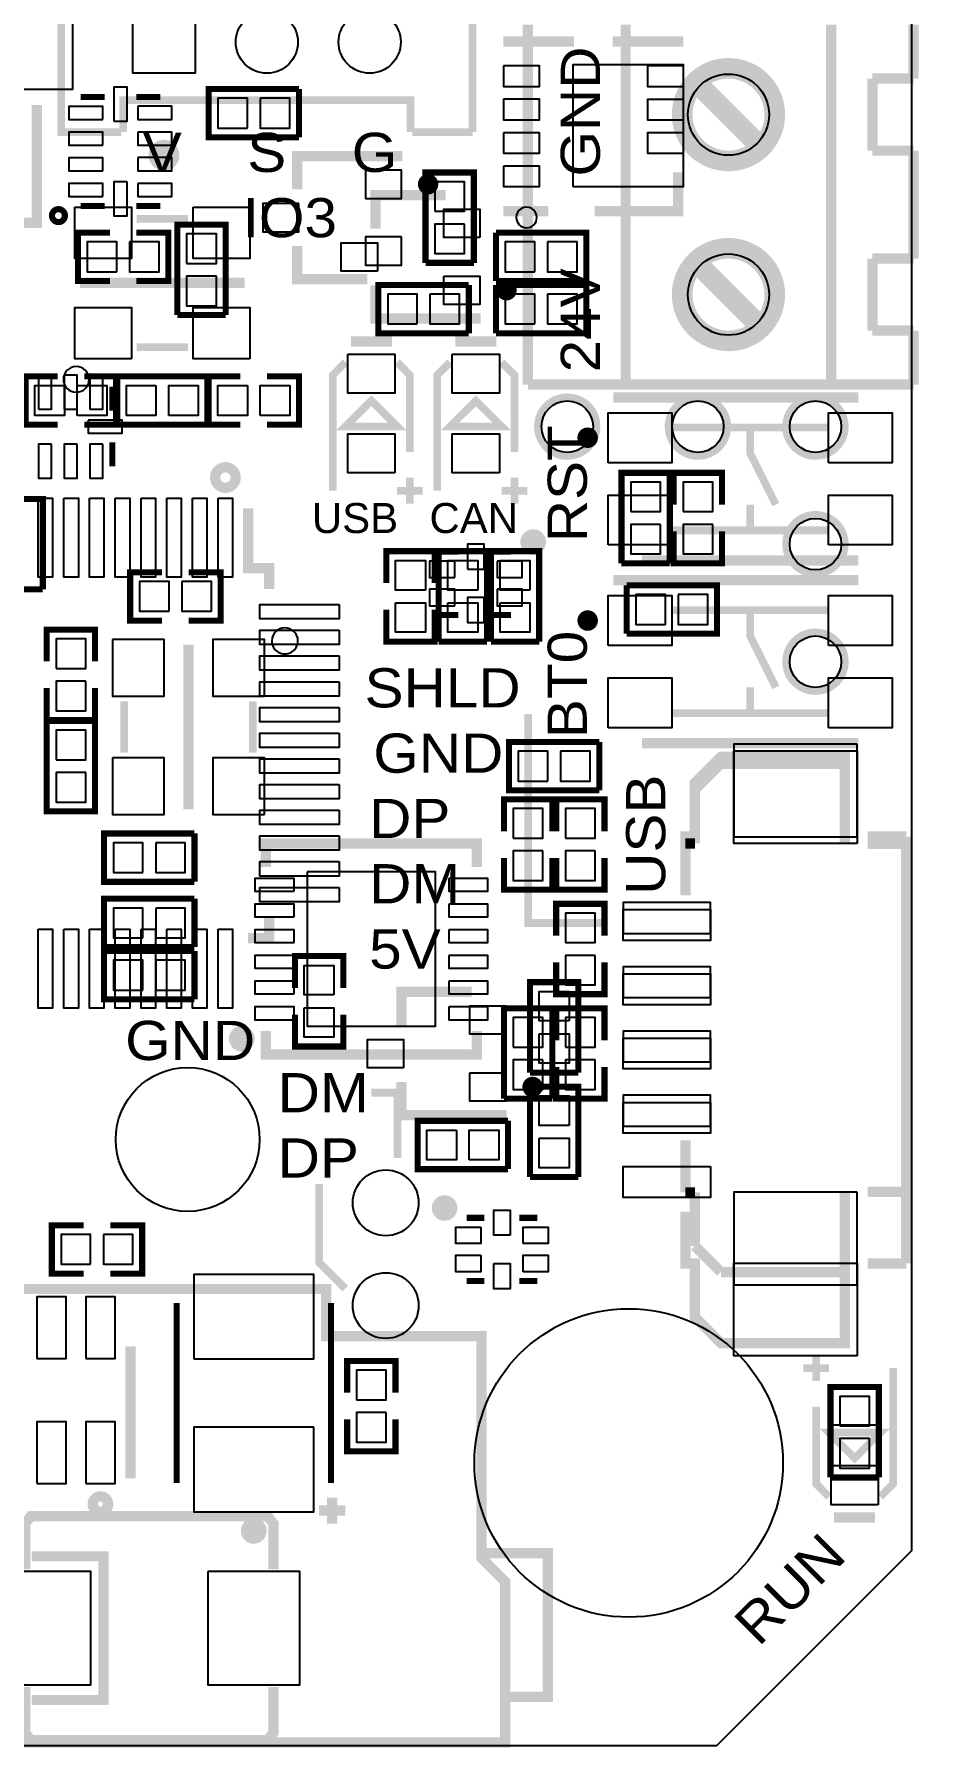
# Model space of a CAD drawing. Extents: x -8.6 to 42.1, y 0 to 51.1.
# Drawn here: x 24.94 to 42.14, y -0.04 to 33.28 of the extents above; entities that cross this region are included whole.
import ezdxf

# ---------------------------------------------------------------- set-up
doc = ezdxf.new("R2010")
doc.units = 0
for name, color, linetype in [('OUTLINE', 7, 'CONTINUOUS'), ('SILKSCREEN_BOTTOM', 23, 'CONTINUOUS'), ('SILKSCREEN_TOP', 7, 'CONTINUOUS'), ('SOLDERMASK_BOTTOM', 231, 'CONTINUOUS'), ('SOLDERMASK_TOP', 94, 'CONTINUOUS')]:
    doc.layers.add(name, color=color, linetype=linetype)

msp = doc.modelspace()

# ---------------------------------------------------------------- linework, layer by layer
at = {"layer": 'OUTLINE'}
msp.add_lwpolyline([(3.79222, 41.9989), (38.20668, 41.9989), (41.9989, 38.20668), (41.9989, 3.79222), (38.20668, 0), (3.79222, 0), (0, 3.79222), (0, 38.20668)], close=True, dxfattribs=at)
at = {"layer": 'SILKSCREEN_BOTTOM'}
for points, const_width in [([(34.163, 33.0454), (34.163, 33.147), (35.43808, 33.147)], 0.20066), ([(37.465, 33.0454), (37.465, 33.147), (36.18992, 33.147)], 0.20066), ([(25.84196, 32.06496), (26.30932, 32.06496)], 0.11938), ([(27.39136, 32.06496), (26.924, 32.06496)], 0.11938), ([(30.08884, 32.2199), (28.33116, 32.2199), (28.33116, 31.2801), (30.08884, 31.2801)], 0.11938), ([(30.08884, 32.2199), (30.08884, 31.2801)], 0.11938), ([(32.09798, 30.91688), (30.05328, 30.91688), (30.05328, 30.26918)], 0.20066), ([(35.8394, 29.845), (37.465, 29.845), (37.465, 30.59684)], 0.20066), ([(33.4899, 28.83916), (33.4899, 30.59684), (32.5501, 30.59684), (32.5501, 28.83916)], 0.11938), ([(25.84196, 29.9466), (26.30932, 29.9466)], 0.11938), ([(27.39136, 29.9466), (26.924, 29.9466)], 0.11938), ([(34.94024, 29.845), (34.163, 29.845), (34.163, 29.9466)], 0.20066), ([(26.41092, 29.4259), (25.79116, 29.4259), (25.79116, 28.4861), (26.41092, 28.4861)], 0.11938), ([(26.92908, 29.4259), (27.54884, 29.4259), (27.54884, 28.4861), (26.92908, 28.4861)], 0.11938), ([(28.6639, 27.82316), (28.6639, 29.58084), (27.7241, 29.58084), (27.7241, 27.82316)], 0.11938), ([(33.91916, 28.4861), (33.91916, 29.4259)], 0.11938), ([(33.91916, 28.4861), (35.67684, 28.4861), (35.67684, 29.4259), (33.91916, 29.4259)], 0.11938), ([(31.41472, 28.51912), (30.05328, 28.51912), (30.05328, 29.16682)], 0.20066), ([(33.4899, 28.83916), (32.5501, 28.83916)], 0.11938), ([(33.39084, 28.4099), (31.63316, 28.4099), (31.63316, 27.4701), (33.39084, 27.4701)], 0.11938), ([(33.39084, 28.4099), (33.39084, 27.4701)], 0.11938), ([(33.91916, 27.4701), (33.91916, 28.4099)], 0.11938), ([(33.91916, 27.4701), (35.67684, 27.4701), (35.67684, 28.4099), (33.91916, 28.4099)], 0.11938), ([(28.6639, 27.82316), (27.7241, 27.82316)], 0.11938), ([(26.45918, 26.4287), (26.45918, 25.96134)], 0.11938), ([(26.45918, 24.8793), (26.45918, 25.34666)], 0.11938), ([(37.2999, 22.99716), (37.2999, 24.75484), (36.3601, 24.75484), (36.3601, 22.99716)], 0.11938), ([(37.3761, 24.13508), (37.3761, 24.75484), (38.3159, 24.75484), (38.3159, 24.13508)], 0.11938), ([(25.1079, 22.48916), (25.1079, 24.24684), (24.1681, 24.24684), (24.1681, 22.48916)], 0.11938), ([(37.3761, 23.61692), (37.3761, 22.99716), (38.3159, 22.99716), (38.3159, 23.61692)], 0.11938), ([(32.8422, 23.22068), (33.18764, 23.22068)], 0.11938), ([(34.2138, 23.22068), (33.86836, 23.22068)], 0.11938), ([(37.2999, 22.99716), (36.3601, 22.99716)], 0.11938), ([(27.42692, 22.8219), (26.80716, 22.8219), (26.80716, 21.8821), (27.42692, 21.8821)], 0.11938), ([(27.94508, 22.8219), (28.56484, 22.8219), (28.56484, 21.8821), (27.94508, 21.8821)], 0.11938), ([(25.1079, 22.48916), (24.1681, 22.48916)], 0.11938), ([(36.45916, 21.6281), (36.45916, 22.5679)], 0.11938), ([(36.45916, 21.6281), (38.21684, 21.6281), (38.21684, 22.5679), (36.45916, 22.5679)], 0.11938), ([(32.8422, 21.99132), (33.18764, 21.99132)], 0.11938), ([(34.2138, 21.99132), (33.86836, 21.99132)], 0.11938), ([(26.1239, 21.08708), (26.1239, 21.70684), (25.1841, 21.70684), (25.1841, 21.08708)], 0.11938), ([(27.94, 18.2118), (27.94, 21.4122)], 0.20066), ([(26.1239, 20.56892), (26.1239, 19.94916), (25.1841, 19.94916), (25.1841, 20.56892)], 0.11938), ([(26.69032, 20.31238), (26.69032, 19.31162)], 0.14986), ([(29.18968, 20.31238), (29.18968, 19.31162)], 0.14986), ([(25.1841, 19.92884), (26.1239, 19.92884)], 0.11938), ([(25.1841, 19.92884), (25.1841, 18.17116), (26.1239, 18.17116), (26.1239, 19.92884)], 0.11938), ([(35.93084, 19.5199), (34.17316, 19.5199), (34.17316, 18.5801), (35.93084, 18.5801)], 0.11938), ([(35.93084, 19.5199), (35.93084, 18.5801)], 0.11938), ([(37.60216, 16.67256), (37.60216, 17.68094), (37.78758, 17.68094), (37.78758, 18.72488), (38.29304, 19.23034), (40.70096, 19.23034), (40.70096, 17.68094)], 0.20066), ([(34.0741, 17.78508), (34.0741, 18.40484), (35.0139, 18.40484), (35.0139, 17.78508)], 0.11938), ([(35.0901, 17.78508), (35.0901, 18.40484), (36.0299, 18.40484), (36.0299, 17.78508)], 0.11938), ([(28.05684, 17.7419), (26.29916, 17.7419), (26.29916, 16.8021), (28.05684, 16.8021)], 0.11938), ([(28.05684, 17.7419), (28.05684, 16.8021)], 0.11938), ([(41.8973, 17.68094), (41.148, 17.68094)], 0.20066), ([(41.8973, 10.7696), (41.8973, 17.68094)], 0.20066), ([(29.44622, 17.08912), (29.44622, 17.54378), (33.54578, 17.54378), (33.54578, 17.08912)], 0.20066), ([(34.0741, 17.26692), (34.0741, 16.64716), (35.0139, 16.64716), (35.0139, 17.26692)], 0.11938), ([(35.0901, 17.26692), (35.0901, 16.64716), (36.0299, 16.64716), (36.0299, 17.26692)], 0.11938), ([(28.05684, 16.4719), (26.29916, 16.4719), (26.29916, 15.5321), (28.05684, 15.5321)], 0.11938), ([(28.05684, 16.4719), (28.05684, 15.5321)], 0.11938), ([(36.0299, 15.75308), (36.0299, 16.37284), (35.0901, 16.37284), (35.0901, 15.75308)], 0.11938), ([(28.05684, 15.4559), (26.29916, 15.4559), (26.29916, 14.5161), (28.05684, 14.5161)], 0.11938), ([(28.05684, 15.4559), (28.05684, 14.5161)], 0.11938), ([(36.0299, 15.23492), (36.0299, 14.61516), (35.0901, 14.61516), (35.0901, 15.23492)], 0.11938), ([(35.0139, 12.58316), (35.0139, 14.34084), (34.0741, 14.34084), (34.0741, 12.58316)], 0.11938), ([(35.0901, 13.72108), (35.0901, 14.34084), (36.0299, 14.34084), (36.0299, 13.72108)], 0.11938), ([(29.44622, 13.89888), (29.44622, 13.44422), (33.54578, 13.44422), (33.54578, 13.89888)], 0.20066), ([(35.0901, 13.20292), (35.0901, 12.58316), (36.0299, 12.58316), (36.0299, 13.20292)], 0.11938), ([(35.0139, 12.58316), (34.0741, 12.58316)], 0.11938), ([(37.60216, 11.7729), (37.60216, 10.76198)], 0.20066), ([(37.60216, 10.76198), (37.78758, 10.76198)], 0.20066), ([(37.78758, 10.76198), (37.78758, 9.71804)], 0.20066), ([(40.70096, 9.21258), (40.70096, 10.76198)], 0.20066), ([(41.148, 10.7696), (41.8973, 10.7696)], 0.20066), ([(25.90292, 9.1821), (25.28316, 9.1821), (25.28316, 10.1219), (25.90292, 10.1219)], 0.11938), ([(26.42108, 9.1821), (27.04084, 9.1821), (27.04084, 10.1219), (26.42108, 10.1219)], 0.11938), ([(37.78758, 9.71804), (38.29304, 9.21258)], 0.20066), ([(38.29304, 9.21258), (40.70096, 9.21258)], 0.20066), ([(27.70886, 5.10794), (27.70886, 8.60806)], 0.11938), ([(30.71114, 5.10794), (30.71114, 8.60806)], 0.11938), ([(26.81224, 5.19938), (26.81224, 7.76478)], 0.20066), ([(31.0261, 6.86308), (31.0261, 7.48284), (31.9659, 7.48284), (31.9659, 6.86308)], 0.11938), ([(41.3639, 5.21716), (41.3639, 6.97484), (40.4241, 6.97484), (40.4241, 5.21716)], 0.11938), ([(31.0261, 6.34492), (31.0261, 5.72516), (31.9659, 5.72516), (31.9659, 6.34492)], 0.11938), ([(41.3639, 5.21716), (40.4241, 5.21716)], 0.11938), ([(30.48, 4.572), (30.988, 4.572)], 0.20066), ([(30.734, 4.826), (30.734, 4.318)], 0.20066), ([(29.591, 3.429), (29.591, 4.318), (29.47924, 4.46532), (24.87676, 4.46532), (24.765, 4.318), (24.765, 3.429)], 0.20066), ([(24.892, 0.889), (26.289, 0.889), (26.289, 3.683), (24.892, 3.683)], 0.20066), ([(29.591, 1.143), (29.591, 0.254), (29.47924, 0.10668), (24.87676, 0.10668), (24.765, 0.254), (24.765, 1.143)], 0.20066)]:
    msp.add_lwpolyline(points, dxfattribs=dict(at, const_width=const_width))
for points, const_width in [([(32.69742, 30.36824, 0.997549), (32.50184, 30.36824, 1.002457), (32.69742, 30.36824)], 0.20066), ([(25.53716, 29.75864, 1.003247), (25.2857, 29.7561, 0.996763), (25.53716, 29.75864)], 0.11938), ([(35.87496, 25.654, 1), (34.73704, 25.654, 1), (35.87496, 25.654)], 0.1524), ([(38.41496, 25.654, 1), (37.27704, 25.654, 1), (38.41496, 25.654)], 0.1524), ([(40.70096, 25.654, 1), (39.56304, 25.654, 1), (40.70096, 25.654)], 0.1524), ([(40.70096, 23.368, 1), (39.56304, 23.368, 1), (40.70096, 23.368)], 0.1524), ([(34.76752, 23.41118, 0.998555), (34.5186, 23.41118, 1.001447), (34.76752, 23.41118)], 0.24892), ([(40.70096, 21.082, 1), (39.56304, 21.082, 1), (40.70096, 21.082)], 0.1524), ([(29.10078, 13.74902, 0.999839), (28.85186, 13.74902, 1.000161), (29.10078, 13.74902)], 0.24892), ([(26.3779, 4.699, 0.9992), (26.07818, 4.699, 1.000801), (26.3779, 4.699)], 0.20066), ([(29.337, 4.18084, 1.003391), (29.083, 4.1783, 0.99662), (29.337, 4.18084)], 0.24892)]:
    msp.add_lwpolyline(points, format="xyb", dxfattribs=dict(at, const_width=const_width))
for points in [[(34.71418, 29.72054, 1), (34.31382, 29.72146, 1)], [(30.06852, 21.48586, 1), (29.56148, 21.48814, 1)]]:
    msp.add_lwpolyline(points, format="xyb", close=True, dxfattribs=at)
at = {"layer": 'SILKSCREEN_TOP'}
for points, const_width in [([(26.63444, 31.3817), (25.4635, 31.3817), (25.4635, 36.1823), (26.63444, 36.1823)], 0.14986), ([(33.4645, 31.3817), (33.4645, 36.1823)], 0.14986), ([(34.54146, 33.47212), (34.54146, 26.47188)], 0.20066), ([(36.44138, 26.47188), (36.44138, 33.47212)], 0.20066), ([(40.43934, 26.47188), (40.43934, 33.47212)], 0.20066), ([(42.03954, 32.4231), (42.03954, 33.47212)], 0.20066), ([(37.95014, 32.35452), (39.07282, 31.23184)], 0.20066), ([(41.23944, 32.4231), (42.03954, 32.4231)], 0.20066), ([(41.23944, 31.02102), (41.23944, 32.4231)], 0.20066), ([(24.99106, 31.91002), (24.99106, 29.61894), (19.55038, 29.61894), (18.18894, 30.98038), (18.18894, 31.91002)], 0.20066), ([(32.258, 31.3817), (32.258, 32.004), (26.67, 32.004), (26.67, 31.3817)], 0.14986), ([(37.8079, 32.21228), (38.93058, 31.0896)], 0.20066), ([(32.29356, 31.3817), (33.4645, 31.3817)], 0.14986), ([(41.23944, 31.02102), (42.03954, 31.02102)], 0.20066), ([(42.03954, 28.92298), (42.03954, 31.02102)], 0.20066), ([(32.93872, 30.15488), (31.57728, 30.15488), (31.57728, 29.50718)], 0.20066), ([(26.93162, 29.69768), (27.93238, 29.69768)], 0.14986), ([(41.23944, 27.5209), (41.23944, 28.92298)], 0.20066), ([(41.23944, 28.92298), (42.03954, 28.92298)], 0.20066), ([(37.8079, 28.71216), (38.93058, 27.58948)], 0.20066), ([(37.95014, 28.8544), (39.07282, 27.73172)], 0.20066), ([(29.0322, 28.448), (25.8318, 28.448)], 0.20066), ([(33.62198, 27.75712), (31.57728, 27.75712), (31.57728, 28.40482)], 0.20066), ([(31.09722, 27.31008), (31.89478, 27.31008)], 0.20066), ([(33.12922, 27.31008), (33.92678, 27.31008)], 0.20066), ([(41.23944, 27.5209), (42.03954, 27.5209)], 0.20066), ([(42.03954, 26.47188), (42.03954, 27.5209)], 0.20066), ([(26.93162, 27.19832), (27.93238, 27.19832)], 0.14986), ([(25.39492, 26.6319), (24.77516, 26.6319), (24.77516, 25.6921), (25.39492, 25.6921)], 0.11938), ([(25.91308, 26.6319), (26.53284, 26.6319), (26.53284, 25.6921), (25.91308, 25.6921)], 0.11938), ([(28.31084, 25.6921), (26.55316, 25.6921), (26.55316, 26.6319), (28.31084, 26.6319)], 0.11938), ([(28.31084, 25.6921), (28.31084, 26.6319)], 0.11938), ([(28.95092, 25.6921), (28.33116, 25.6921), (28.33116, 26.6319), (28.95092, 26.6319)], 0.11938), ([(29.46908, 25.6921), (30.08884, 25.6921), (30.08884, 26.6319), (29.46908, 26.6319)], 0.11938), ([(30.7467, 24.40686), (30.7467, 26.6573), (30.99562, 26.90876)], 0.14986), ([(31.99638, 26.90876), (32.2453, 26.6573), (32.2453, 25.1587)], 0.14986), ([(32.7787, 24.40686), (32.7787, 26.6573), (33.02762, 26.90876)], 0.14986), ([(34.02838, 26.90876), (34.2773, 26.6573), (34.2773, 25.1587)], 0.14986), ([(34.54146, 26.47188), (42.03954, 26.47188)], 0.20066), ([(31.496, 26.15692), (31.99638, 25.65908), (30.99562, 25.65908), (31.496, 26.15692)], 0.14986), ([(33.528, 26.15692), (34.02838, 25.65908), (33.02762, 25.65908), (33.528, 26.15692)], 0.14986), ([(36.20262, 26.22296), (40.96258, 26.22296)], 0.20066), ([(40.36314, 25.63876), (37.36086, 25.63876)], 0.14986), ([(38.862, 25.63876), (38.862, 25.13838), (39.36238, 24.13762)], 0.14986), ([(32.2453, 24.65832), (32.2453, 24.15794)], 0.14986), ([(34.2773, 24.65832), (34.2773, 24.15794)], 0.14986), ([(31.99638, 24.40686), (32.49676, 24.40686)], 0.14986), ([(34.02838, 24.40686), (34.52876, 24.40686)], 0.14986), ([(29.09824, 24.06396), (29.09824, 22.90318), (29.50718, 22.90318), (29.50718, 22.49424)], 0.20066), ([(38.862, 23.63724), (38.862, 24.13762)], 0.14986), ([(40.36314, 23.63724), (37.36086, 23.63724)], 0.14986), ([(31.7881, 22.61108), (31.7881, 23.23084), (32.7279, 23.23084), (32.7279, 22.61108)], 0.11938), ([(32.8041, 21.47316), (32.8041, 23.23084), (33.7439, 23.23084), (33.7439, 21.47316)], 0.11938), ([(33.8201, 21.47316), (33.8201, 23.23084), (34.7599, 23.23084), (34.7599, 21.47316)], 0.11938), ([(36.76142, 23.05304), (40.96258, 23.05304)], 0.20066), ([(36.20262, 22.66696), (40.96258, 22.66696)], 0.20066), ([(31.7881, 22.09292), (31.7881, 21.47316), (32.7279, 21.47316), (32.7279, 22.09292)], 0.11938), ([(40.36314, 22.08276), (37.36086, 22.08276)], 0.14986), ([(38.862, 22.08276), (38.862, 21.58238), (39.36238, 20.58162)], 0.14986), ([(32.8041, 21.47316), (33.7439, 21.47316)], 0.11938), ([(33.8201, 21.47316), (34.7599, 21.47316)], 0.11938), ([(38.862, 20.08124), (38.862, 20.58162)], 0.14986), ([(34.544, 20.066), (34.544, 16.002), (36.068, 16.002)], 0.1524), ([(40.36314, 20.08124), (37.36086, 20.08124)], 0.14986), ([(36.76142, 19.49704), (40.96258, 19.49704)], 0.20066), ([(37.78758, 18.5928), (38.29304, 19.09826)], 0.20066), ([(38.29304, 19.09826), (40.70096, 19.09826)], 0.20066), ([(40.70096, 19.09826), (40.70096, 17.54886)], 0.20066), ([(37.78758, 17.54886), (37.78758, 18.5928)], 0.20066), ([(37.60216, 16.53794), (37.60216, 17.54886)], 0.20066), ([(37.60216, 17.54886), (37.78758, 17.54886)], 0.20066), ([(41.148, 17.54124), (41.8973, 17.54124)], 0.20066), ([(41.8973, 17.54124), (41.8973, 9.38022)], 0.20066), ([(29.09824, 15.70482), (29.50718, 15.70482), (29.50718, 16.11376)], 0.20066), ([(30.9499, 14.73708), (30.9499, 15.35684), (30.0101, 15.35684), (30.0101, 14.73708)], 0.11938), ([(33.44672, 14.66088), (32.08528, 14.66088), (32.08528, 14.01318)], 0.20066), ([(34.5821, 13.09116), (34.5821, 14.84884), (35.5219, 14.84884), (35.5219, 13.09116)], 0.11938), ([(30.9499, 14.21892), (30.9499, 13.59916), (30.0101, 13.59916), (30.0101, 14.21892)], 0.11938), ([(34.12998, 12.26312), (32.08528, 12.26312), (32.08528, 12.91082)], 0.20066), ([(34.5821, 13.09116), (35.5219, 13.09116)], 0.11938), ([(31.496, 12.7), (32.004, 12.7), (32.004, 11.43)], 0.1524), ([(34.5821, 11.05916), (34.5821, 12.81684), (35.5219, 12.81684), (35.5219, 11.05916)], 0.11938), ([(34.15284, 11.2141), (32.39516, 11.2141), (32.39516, 12.1539), (34.15284, 12.1539)], 0.11938), ([(34.15284, 11.2141), (34.15284, 12.1539)], 0.11938), ([(30.48, 10.922), (30.48, 9.398), (30.988, 8.89)], 0.1524), ([(34.5821, 11.05916), (35.5219, 11.05916)], 0.11938), ([(37.60216, 10.3886), (37.60216, 9.38022), (37.78758, 9.38022), (37.78758, 8.33628), (38.29304, 7.83082), (40.70096, 7.83082), (40.70096, 9.38022)], 0.20066), ([(33.3502, 10.26668), (33.69564, 10.26668)], 0.11938), ([(34.7218, 10.26668), (34.37636, 10.26668)], 0.11938), ([(41.8973, 9.38022), (41.148, 9.38022)], 0.20066), ([(33.3502, 9.03732), (33.69564, 9.03732)], 0.11938), ([(34.7218, 9.03732), (34.37636, 9.03732)], 0.11938), ([(34.0995, 0.06096), (34.0995, 3.1877), (33.63976, 3.64744), (33.63976, 7.9629), (30.61716, 7.9629), (30.61716, 8.88238), (20.24888, 8.88238), (20.24888, 0.06096), (34.0995, 0.06096)], 0.20066), ([(40.1447, 7.09168), (40.1447, 7.59206)], 0.14986), ([(40.39362, 7.34314), (39.89324, 7.34314)], 0.14986), ([(41.6433, 7.34314), (41.6433, 5.0927), (41.39438, 4.84124)], 0.14986), ([(40.39362, 4.84124), (40.1447, 5.0927), (40.1447, 6.5913)], 0.14986), ([(40.894, 5.59308), (40.39362, 6.09092), (41.39438, 6.09092), (40.894, 5.59308)], 0.14986), ([(41.29278, 4.43992), (40.49522, 4.43992)], 0.20066), ([(34.163, 0.9525), (34.925, 0.9525), (34.925, 3.7465), (33.655, 3.7465)], 0.20066)]:
    msp.add_lwpolyline(points, dxfattribs=dict(at, const_width=const_width))
for points, const_width in [([(39.44112, 31.72206, 0.99994), (37.4396, 31.72206, 1.00006), (39.44112, 31.72206)], 0.20066), ([(39.24046, 31.72206, 0.999925), (37.64026, 31.72206, 1.000075), (39.24046, 31.72206)], 0.20066), ([(27.61488, 30.93212, 0.999206), (27.31262, 30.93212, 1.000794), (27.61488, 30.93212)], 0.29972), ([(39.44112, 28.22194, 1.00006), (37.4396, 28.22194, 0.99994), (39.44112, 28.22194)], 0.20066), ([(39.24046, 28.22194, 1.000075), (37.64026, 28.22194, 0.999925), (39.24046, 28.22194)], 0.20066), ([(34.22142, 28.30576, 1.002457), (34.02584, 28.30576, 0.997549), (34.22142, 28.30576)], 0.20066), ([(35.8013, 25.4381, 0.998991), (35.60318, 25.4381, 1.00101), (35.8013, 25.4381)], 0.20066), ([(28.85694, 24.6634, 1.003014), (28.45816, 24.6634, 0.996995), (28.85694, 24.6634)], 0.20066), ([(35.8013, 21.8821, 0.998991), (35.60318, 21.8821, 1.00101), (35.8013, 21.8821)], 0.20066), ([(34.72942, 12.81176, 1.002457), (34.53384, 12.81176, 0.997549), (34.72942, 12.81176)], 0.20066), ([(33.0454, 10.45718, 0.998555), (32.79648, 10.45718, 1.001447), (33.0454, 10.45718)], 0.24892)]:
    msp.add_lwpolyline(points, format="xyb", dxfattribs=dict(at, const_width=const_width))
msp.add_lwpolyline([(26.00706, 26.57348, 1), (25.50694, 26.57252, 1)], format="xyb", close=True, dxfattribs=at)
at = {"layer": 'SOLDERMASK_BOTTOM'}
for points in [[(26.8605, 33.73628), (28.06954, 33.73628), (28.06954, 32.52724), (26.8605, 32.52724)], [(34.06394, 32.67075), (34.06394, 32.27197), (34.76498, 32.27197), (34.76498, 32.67075)], [(35.41522, 30.32125), (37.56406, 30.32125), (37.56406, 32.69107), (35.41522, 32.69107)], [(37.56406, 32.2707), (37.56406, 32.66948), (36.86302, 32.66948), (36.86302, 32.2707)], [(26.48839, 31.59506), (26.74493, 31.59506), (26.74493, 32.25546), (26.48839, 32.25546)], [(29.08554, 31.46044), (29.08554, 32.03956), (28.5115, 32.03956), (28.5115, 31.46044)], [(29.33446, 32.03956), (29.33446, 31.46044), (29.9085, 31.46044), (29.9085, 32.03956)], [(34.06394, 32.02051), (34.06394, 31.62173), (34.76498, 31.62173), (34.76498, 32.02051)], [(37.56406, 31.62046), (37.56406, 32.01924), (36.86302, 32.01924), (36.86302, 31.62046)], [(26.2763, 31.62554), (26.2763, 31.88208), (25.6159, 31.88208), (25.6159, 31.62554)], [(26.95702, 31.88335), (26.95702, 31.62681), (27.61742, 31.62681), (27.61742, 31.88335)], [(26.2763, 31.12516), (26.2763, 31.3817), (25.6159, 31.3817), (25.6159, 31.12516)], [(26.95702, 31.38297), (26.95702, 31.12643), (27.61742, 31.12643), (27.61742, 31.38297)], [(34.06394, 31.37027), (34.06394, 30.97149), (34.76498, 30.97149), (34.76498, 31.37027)], [(37.56406, 30.97022), (37.56406, 31.369), (36.86302, 31.369), (36.86302, 30.97022)], [(26.2763, 30.62732), (26.2763, 30.88386), (25.6159, 30.88386), (25.6159, 30.62732)], [(26.95702, 30.88513), (26.95702, 30.62859), (27.61742, 30.62859), (27.61742, 30.88513)], [(34.06394, 30.72003), (34.06394, 30.32125), (34.76498, 30.32125), (34.76498, 30.72003)], [(26.2763, 30.12694), (26.2763, 30.38348), (25.6159, 30.38348), (25.6159, 30.12694)], [(26.74493, 30.4165), (26.48839, 30.4165), (26.48839, 29.7561), (26.74493, 29.7561)], [(26.95702, 30.38475), (26.95702, 30.12821), (27.61742, 30.12821), (27.61742, 30.38475)], [(31.37916, 30.09265), (32.0802, 30.09265), (32.0802, 30.64383), (31.37916, 30.64383)], [(32.73044, 29.84246), (33.30956, 29.84246), (33.30956, 30.4165), (32.73044, 30.4165)], [(30.08884, 29.99359), (29.3878, 29.99359), (29.3878, 29.44241), (30.08884, 29.44241)], [(27.90444, 28.82646), (28.48356, 28.82646), (28.48356, 29.4005), (27.90444, 29.4005)], [(32.0802, 29.34335), (31.37916, 29.34335), (31.37916, 28.79217), (32.0802, 28.79217)], [(33.30956, 29.59354), (32.73044, 29.59354), (32.73044, 29.0195), (33.30956, 29.0195)], [(26.54554, 28.66644), (26.54554, 29.24556), (25.9715, 29.24556), (25.9715, 28.66644)], [(26.79446, 29.24556), (26.79446, 28.66644), (27.3685, 28.66644), (27.3685, 29.24556)], [(34.67354, 28.66644), (34.67354, 29.24556), (34.0995, 29.24556), (34.0995, 28.66644)], [(34.92246, 29.24556), (34.92246, 28.66644), (35.4965, 28.66644), (35.4965, 29.24556)], [(28.48356, 28.57754), (27.90444, 28.57754), (27.90444, 28.0035), (28.48356, 28.0035)], [(32.38754, 27.65044), (32.38754, 28.22956), (31.8135, 28.22956), (31.8135, 27.65044)], [(32.63646, 28.22956), (32.63646, 27.65044), (33.2105, 27.65044), (33.2105, 28.22956)], [(34.67354, 27.65044), (34.67354, 28.22956), (34.0995, 28.22956), (34.0995, 27.65044)], [(34.92246, 28.22956), (34.92246, 27.65044), (35.4965, 27.65044), (35.4965, 28.22956)], [(25.02281, 25.99436), (25.27935, 25.99436), (25.27935, 26.65476), (25.02281, 26.65476)], [(25.52065, 25.99436), (25.77719, 25.99436), (25.77719, 26.65476), (25.52065, 26.65476)], [(26.02103, 25.99436), (26.27757, 25.99436), (26.27757, 26.65476), (26.02103, 26.65476)], [(25.98928, 25.78227), (25.98928, 25.52573), (26.64968, 25.52573), (26.64968, 25.78227)], [(25.27935, 25.31364), (25.02281, 25.31364), (25.02281, 24.65324), (25.27935, 24.65324)], [(25.77719, 25.31364), (25.52065, 25.31364), (25.52065, 24.65324), (25.77719, 24.65324)], [(26.27757, 25.31364), (26.02103, 25.31364), (26.02103, 24.65324), (26.27757, 24.65324)], [(36.54044, 24.00046), (37.11956, 24.00046), (37.11956, 24.5745), (36.54044, 24.5745)], [(37.55644, 24.00046), (38.13556, 24.00046), (38.13556, 24.5745), (37.55644, 24.5745)], [(37.11956, 23.75154), (36.54044, 23.75154), (36.54044, 23.1775), (37.11956, 23.1775)], [(38.13556, 23.75154), (37.55644, 23.75154), (37.55644, 23.1775), (38.13556, 23.1775)], [(33.36798, 22.88286), (33.68802, 22.88286), (33.68802, 23.37054), (33.36798, 23.37054)], [(33.11652, 22.7203), (33.11652, 23.04034), (32.62884, 23.04034), (32.62884, 22.7203)], [(33.93948, 23.04034), (33.93948, 22.7203), (34.42716, 22.7203), (34.42716, 23.04034)], [(27.56154, 22.06244), (27.56154, 22.64156), (26.9875, 22.64156), (26.9875, 22.06244)], [(27.81046, 22.64156), (27.81046, 22.06244), (28.3845, 22.06244), (28.3845, 22.64156)], [(33.11652, 22.17166), (33.11652, 22.4917), (32.62884, 22.4917), (32.62884, 22.17166)], [(33.68802, 22.32914), (33.36798, 22.32914), (33.36798, 21.84146), (33.68802, 21.84146)], [(33.93948, 22.4917), (33.93948, 22.17166), (34.42716, 22.17166), (34.42716, 22.4917)], [(37.21354, 21.80844), (37.21354, 22.38756), (36.6395, 22.38756), (36.6395, 21.80844)], [(37.46246, 22.38756), (37.46246, 21.80844), (38.0365, 21.80844), (38.0365, 22.38756)], [(25.36444, 20.95246), (25.94356, 20.95246), (25.94356, 21.5265), (25.36444, 21.5265)], [(26.46426, 21.51253), (26.46426, 20.41271), (27.46502, 20.41271), (27.46502, 21.51253)], [(29.41574, 20.41144), (29.41574, 21.51126), (28.41498, 21.51126), (28.41498, 20.41144)], [(25.94356, 20.70354), (25.36444, 20.70354), (25.36444, 20.1295), (25.94356, 20.1295)], [(25.36444, 19.17446), (25.94356, 19.17446), (25.94356, 19.7485), (25.36444, 19.7485)], [(34.92754, 18.76044), (34.92754, 19.33956), (34.3535, 19.33956), (34.3535, 18.76044)], [(35.17646, 19.33956), (35.17646, 18.76044), (35.7505, 18.76044), (35.7505, 19.33956)], [(40.94607, 19.47799), (38.54577, 19.47799), (38.54577, 17.67713), (40.94607, 17.67713)], [(26.46426, 19.21129), (26.46426, 18.11147), (27.46502, 18.11147), (27.46502, 19.21129)], [(29.41574, 18.1102), (29.41574, 19.21002), (28.41498, 19.21002), (28.41498, 18.1102)], [(25.94356, 18.92554), (25.36444, 18.92554), (25.36444, 18.3515), (25.94356, 18.3515)], [(34.25444, 17.65046), (34.83356, 17.65046), (34.83356, 18.2245), (34.25444, 18.2245)], [(35.27044, 17.65046), (35.84956, 17.65046), (35.84956, 18.2245), (35.27044, 18.2245)], [(27.05354, 16.98244), (27.05354, 17.56156), (26.4795, 17.56156), (26.4795, 16.98244)], [(27.30246, 17.56156), (27.30246, 16.98244), (27.8765, 16.98244), (27.8765, 17.56156)], [(34.83356, 17.40154), (34.25444, 17.40154), (34.25444, 16.8275), (34.83356, 16.8275)], [(35.84956, 17.40154), (35.27044, 17.40154), (35.27044, 16.8275), (35.84956, 16.8275)], [(29.99232, 16.61922), (29.99232, 16.86814), (29.23286, 16.86814), (29.23286, 16.61922)], [(30.24632, 16.99387), (30.24632, 13.99413), (32.74568, 13.99413), (32.74568, 16.99387)], [(33.00095, 16.86814), (33.00095, 16.61922), (33.76041, 16.61922), (33.76041, 16.86814)], [(29.99232, 16.11884), (29.99232, 16.36776), (29.23286, 16.36776), (29.23286, 16.11884)], [(33.00095, 16.36776), (33.00095, 16.11884), (33.76041, 16.11884), (33.76041, 16.36776)], [(38.09238, 15.7988), (38.09238, 16.39824), (36.39312, 16.39824), (36.39312, 15.7988)], [(27.05354, 15.71244), (27.05354, 16.29156), (26.4795, 16.29156), (26.4795, 15.71244)], [(27.30246, 16.29156), (27.30246, 15.71244), (27.8765, 15.71244), (27.8765, 16.29156)], [(35.27044, 15.61846), (35.84956, 15.61846), (35.84956, 16.1925), (35.27044, 16.1925)], [(29.99232, 15.61846), (29.99232, 15.86738), (29.23286, 15.86738), (29.23286, 15.61846)], [(33.00095, 15.86738), (33.00095, 15.61846), (33.76041, 15.61846), (33.76041, 15.86738)], [(29.99232, 15.12062), (29.99232, 15.36954), (29.23286, 15.36954), (29.23286, 15.12062)], [(33.00095, 15.36954), (33.00095, 15.12062), (33.76041, 15.12062), (33.76041, 15.36954)], [(35.84956, 15.36954), (35.27044, 15.36954), (35.27044, 14.7955), (35.84956, 14.7955)], [(27.05354, 14.69644), (27.05354, 15.27556), (26.4795, 15.27556), (26.4795, 14.69644)], [(27.30246, 15.27556), (27.30246, 14.69644), (27.8765, 14.69644), (27.8765, 15.27556)], [(38.09238, 14.54912), (38.09238, 15.14856), (36.39312, 15.14856), (36.39312, 14.54912)], [(29.99232, 14.62024), (29.99232, 14.86916), (29.23286, 14.86916), (29.23286, 14.62024)], [(33.00095, 14.86916), (33.00095, 14.62024), (33.76041, 14.62024), (33.76041, 14.86916)], [(29.99232, 14.11986), (29.99232, 14.36878), (29.23286, 14.36878), (29.23286, 14.11986)], [(33.00095, 14.36878), (33.00095, 14.11986), (33.76041, 14.11986), (33.76041, 14.36878)], [(34.25444, 13.58646), (34.83356, 13.58646), (34.83356, 14.1605), (34.25444, 14.1605)], [(35.27044, 13.58646), (35.84956, 13.58646), (35.84956, 14.1605), (35.27044, 14.1605)], [(38.09238, 13.29944), (38.09238, 13.89888), (36.39312, 13.89888), (36.39312, 13.29944)], [(34.83356, 13.33754), (34.25444, 13.33754), (34.25444, 12.7635), (34.83356, 12.7635)], [(35.84956, 13.33754), (35.27044, 13.33754), (35.27044, 12.7635), (35.84956, 12.7635)], [(38.09238, 12.04976), (38.09238, 12.6492), (36.39312, 12.6492), (36.39312, 12.04976)], [(40.94607, 10.76579), (38.54577, 10.76579), (38.54577, 8.96493), (40.94607, 8.96493)], [(26.03754, 9.36244), (26.03754, 9.94156), (25.4635, 9.94156), (25.4635, 9.36244)], [(26.28646, 9.94156), (26.28646, 9.36244), (26.8605, 9.36244), (26.8605, 9.94156)], [(28.04541, 7.52094), (30.37459, 7.52094), (30.37459, 9.16686), (28.04541, 9.16686)], [(24.9936, 7.52856), (25.56256, 7.52856), (25.56256, 8.72744), (24.9936, 8.72744)], [(25.94356, 7.52856), (26.51252, 7.52856), (26.51252, 8.72744), (25.94356, 8.72744)], [(31.20644, 6.72846), (31.78556, 6.72846), (31.78556, 7.3025), (31.20644, 7.3025)], [(40.60444, 6.22046), (41.18356, 6.22046), (41.18356, 6.7945), (40.60444, 6.7945)], [(31.78556, 6.47954), (31.20644, 6.47954), (31.20644, 5.9055), (31.78556, 5.9055)], [(24.9936, 5.10032), (25.56256, 5.10032), (25.56256, 6.2992), (24.9936, 6.2992)], [(25.94356, 5.10032), (26.51252, 5.10032), (26.51252, 6.2992), (25.94356, 6.2992)], [(30.37459, 6.19506), (28.04541, 6.19506), (28.04541, 4.54914), (30.37459, 4.54914)], [(41.18356, 5.97154), (40.60444, 5.97154), (40.60444, 5.3975), (41.18356, 5.3975)], [(24.24811, 3.3909), (24.24811, 1.1811), (26.03881, 1.1811), (26.03881, 3.3909)], [(28.31719, 3.3909), (28.31719, 1.1811), (30.10789, 1.1811), (30.10789, 3.3909)]]:
    msp.add_lwpolyline(points, close=True, dxfattribs=at)
for centre, radius in [((29.464, 33.13176), 0.60452), ((31.46298, 33.13176), 0.60452), ((38.44036, 31.72206), 0.78994), ((38.44036, 28.22194), 0.78994), ((35.306, 25.654), 0.50038), ((37.846, 25.654), 0.50038), ((40.132, 25.654), 0.50038), ((40.132, 23.368), 0.50038), ((40.132, 21.082), 0.50038), ((27.92476, 11.79068), 1.39954), ((31.7754, 10.55878), 0.64008), ((31.7754, 8.5598), 0.64008), ((36.4998, 5.4991), 2.99974)]:
    msp.add_circle(centre, radius, dxfattribs=at)
at = {"layer": 'SOLDERMASK_TOP'}
for points in [[(22.58568, 32.20974), (22.58568, 33.83026), (25.68448, 33.83026), (25.68448, 32.20974)], [(26.8605, 33.73628), (28.06954, 33.73628), (28.06954, 32.52724), (26.8605, 32.52724)], [(25.73147, 29.92374), (26.83129, 29.92374), (26.83129, 28.92298), (25.73147, 28.92298)], [(28.03271, 29.92374), (29.13253, 29.92374), (29.13253, 28.92298), (28.03271, 28.92298)], [(33.6042, 29.33065), (32.90316, 29.33065), (32.90316, 29.88183), (33.6042, 29.88183)], [(31.61284, 28.68041), (30.9118, 28.68041), (30.9118, 29.23159), (31.61284, 29.23159)], [(32.90316, 28.58135), (33.6042, 28.58135), (33.6042, 28.03017), (32.90316, 28.03017)], [(26.83129, 26.97226), (25.73147, 26.97226), (25.73147, 27.97302), (26.83129, 27.97302)], [(29.13253, 26.97226), (28.03271, 26.97226), (28.03271, 27.97302), (29.13253, 27.97302)], [(31.03626, 27.06243), (31.95574, 27.06243), (31.95574, 26.30297), (31.03626, 26.30297)], [(33.06826, 27.06243), (33.98774, 27.06243), (33.98774, 26.30297), (33.06826, 26.30297)], [(25.52954, 26.45156), (25.52954, 25.87244), (24.9555, 25.87244), (24.9555, 26.45156)], [(25.77846, 25.87244), (25.77846, 26.45156), (26.3525, 26.45156), (26.3525, 25.87244)], [(27.30754, 26.45156), (27.30754, 25.87244), (26.7335, 25.87244), (26.7335, 26.45156)], [(27.55646, 25.87244), (27.55646, 26.45156), (28.1305, 26.45156), (28.1305, 25.87244)], [(29.08554, 26.45156), (29.08554, 25.87244), (28.5115, 25.87244), (28.5115, 26.45156)], [(29.33446, 25.87244), (29.33446, 26.45156), (29.9085, 26.45156), (29.9085, 25.87244)], [(36.10102, 24.95296), (36.10102, 25.92324), (37.34054, 25.92324), (37.34054, 24.95296)], [(40.38346, 24.95296), (40.38346, 25.92324), (41.62298, 25.92324), (41.62298, 24.95296)], [(31.95574, 24.75357), (31.03626, 24.75357), (31.03626, 25.51303), (31.95574, 25.51303)], [(33.98774, 24.75357), (33.06826, 24.75357), (33.06826, 25.51303), (33.98774, 25.51303)], [(25.019, 24.26462), (25.2984, 24.26462), (25.2984, 22.72538), (25.019, 22.72538)], [(25.51938, 24.26462), (25.79878, 24.26462), (25.79878, 22.72538), (25.51938, 22.72538)], [(26.01722, 24.26462), (26.29662, 24.26462), (26.29662, 22.72538), (26.01722, 22.72538)], [(26.5176, 24.26462), (26.797, 24.26462), (26.797, 22.72538), (26.5176, 22.72538)], [(27.01798, 24.26462), (27.29738, 24.26462), (27.29738, 22.72538), (27.01798, 22.72538)], [(27.51836, 24.26462), (27.79776, 24.26462), (27.79776, 22.72538), (27.51836, 22.72538)], [(28.01874, 24.26462), (28.29814, 24.26462), (28.29814, 22.72538), (28.01874, 22.72538)], [(28.51912, 24.26462), (28.79852, 24.26462), (28.79852, 22.72538), (28.51912, 22.72538)], [(36.10102, 23.35276), (36.10102, 24.32304), (37.34054, 24.32304), (37.34054, 23.35276)], [(40.38346, 23.35276), (40.38346, 24.32304), (41.62298, 24.32304), (41.62298, 23.35276)], [(32.54756, 22.47646), (31.96844, 22.47646), (31.96844, 23.0505), (32.54756, 23.0505)], [(33.56356, 22.47646), (32.98444, 22.47646), (32.98444, 23.0505), (33.56356, 23.0505)], [(34.57956, 22.47646), (34.00044, 22.47646), (34.00044, 23.0505), (34.57956, 23.0505)], [(36.10102, 21.39696), (36.10102, 22.36724), (37.34054, 22.36724), (37.34054, 21.39696)], [(40.38346, 21.39696), (40.38346, 22.36724), (41.62298, 22.36724), (41.62298, 21.39696)], [(30.86862, 22.19452), (30.86862, 21.91512), (29.32938, 21.91512), (29.32938, 22.19452)], [(31.96844, 22.22754), (32.54756, 22.22754), (32.54756, 21.6535), (31.96844, 21.6535)], [(32.98444, 22.22754), (33.56356, 22.22754), (33.56356, 21.6535), (32.98444, 21.6535)], [(34.00044, 22.22754), (34.57956, 22.22754), (34.57956, 21.6535), (34.00044, 21.6535)], [(30.86862, 21.69414), (30.86862, 21.41474), (29.32938, 21.41474), (29.32938, 21.69414)], [(30.86862, 21.19376), (30.86862, 20.91436), (29.32938, 20.91436), (29.32938, 21.19376)], [(30.86862, 20.69338), (30.86862, 20.41398), (29.32938, 20.41398), (29.32938, 20.69338)], [(36.10102, 19.79676), (36.10102, 20.76704), (37.34054, 20.76704), (37.34054, 19.79676)], [(40.38346, 19.79676), (40.38346, 20.76704), (41.62298, 20.76704), (41.62298, 19.79676)], [(30.86862, 20.193), (30.86862, 19.9136), (29.32938, 19.9136), (29.32938, 20.193)], [(30.86862, 19.69262), (30.86862, 19.41322), (29.32938, 19.41322), (29.32938, 19.69262)], [(40.94607, 17.54505), (38.54577, 17.54505), (38.54577, 19.34591), (40.94607, 19.34591)], [(30.86862, 19.19478), (30.86862, 18.91538), (29.32938, 18.91538), (29.32938, 19.19478)], [(30.86862, 18.6944), (30.86862, 18.415), (29.32938, 18.415), (29.32938, 18.6944)], [(30.86862, 18.19402), (30.86862, 17.91462), (29.32938, 17.91462), (29.32938, 18.19402)], [(30.86862, 17.69364), (30.86862, 17.41424), (29.32938, 17.41424), (29.32938, 17.69364)], [(30.86862, 17.19326), (30.86862, 16.91386), (29.32938, 16.91386), (29.32938, 17.19326)], [(30.86862, 16.69288), (30.86862, 16.41348), (29.32938, 16.41348), (29.32938, 16.69288)], [(38.09111, 16.26108), (38.09111, 15.66164), (36.39185, 15.66164), (36.39185, 16.26108)], [(25.019, 15.88262), (25.2984, 15.88262), (25.2984, 14.34338), (25.019, 14.34338)], [(25.51938, 15.88262), (25.79878, 15.88262), (25.79878, 14.34338), (25.51938, 14.34338)], [(26.01722, 15.88262), (26.29662, 15.88262), (26.29662, 14.34338), (26.01722, 14.34338)], [(26.5176, 15.88262), (26.797, 15.88262), (26.797, 14.34338), (26.5176, 14.34338)], [(27.01798, 15.88262), (27.29738, 15.88262), (27.29738, 14.34338), (27.01798, 14.34338)], [(27.51836, 15.88262), (27.79776, 15.88262), (27.79776, 14.34338), (27.51836, 14.34338)], [(28.01874, 15.88262), (28.29814, 15.88262), (28.29814, 14.34338), (28.01874, 14.34338)], [(28.51912, 15.88262), (28.79852, 15.88262), (28.79852, 14.34338), (28.51912, 14.34338)], [(30.76956, 14.60246), (30.19044, 14.60246), (30.19044, 15.1765), (30.76956, 15.1765)], [(38.09111, 15.0114), (38.09111, 14.41196), (36.39185, 14.41196), (36.39185, 15.0114)], [(35.34156, 14.09446), (34.76244, 14.09446), (34.76244, 14.6685), (35.34156, 14.6685)], [(30.19044, 14.35354), (30.76956, 14.35354), (30.76956, 13.7795), (30.19044, 13.7795)], [(34.1122, 13.83665), (33.41116, 13.83665), (33.41116, 14.38783), (34.1122, 14.38783)], [(32.12084, 13.18641), (31.4198, 13.18641), (31.4198, 13.73759), (32.12084, 13.73759)], [(34.76244, 13.84554), (35.34156, 13.84554), (35.34156, 13.2715), (34.76244, 13.2715)], [(38.09111, 13.76172), (38.09111, 13.16228), (36.39185, 13.16228), (36.39185, 13.76172)], [(33.41116, 13.08735), (34.1122, 13.08735), (34.1122, 12.53617), (33.41116, 12.53617)], [(35.34156, 12.06246), (34.76244, 12.06246), (34.76244, 12.6365), (35.34156, 12.6365)], [(38.09111, 12.51204), (38.09111, 11.9126), (36.39185, 11.9126), (36.39185, 12.51204)], [(33.14954, 11.97356), (33.14954, 11.39444), (32.5755, 11.39444), (32.5755, 11.97356)], [(33.39846, 11.39444), (33.39846, 11.97356), (33.9725, 11.97356), (33.9725, 11.39444)], [(34.76244, 11.81354), (35.34156, 11.81354), (35.34156, 11.2395), (34.76244, 11.2395)], [(38.09111, 11.26236), (38.09111, 10.66292), (36.39185, 10.66292), (36.39185, 11.26236)], [(34.19602, 9.92886), (33.87598, 9.92886), (33.87598, 10.41654), (34.19602, 10.41654)], [(33.62452, 10.08634), (33.62452, 9.7663), (33.13684, 9.7663), (33.13684, 10.08634)], [(34.44748, 9.7663), (34.44748, 10.08634), (34.93516, 10.08634), (34.93516, 9.7663)], [(33.62452, 9.5377), (33.62452, 9.21766), (33.13684, 9.21766), (33.13684, 9.5377)], [(33.87598, 9.37514), (34.19602, 9.37514), (34.19602, 8.88746), (33.87598, 8.88746)], [(34.44748, 9.21766), (34.44748, 9.5377), (34.93516, 9.5377), (34.93516, 9.21766)], [(40.94607, 7.58317), (38.54577, 7.58317), (38.54577, 9.38403), (40.94607, 9.38403)], [(40.43426, 6.99643), (41.35374, 6.99643), (41.35374, 6.23697), (40.43426, 6.23697)], [(41.35374, 4.68757), (40.43426, 4.68757), (40.43426, 5.44703), (41.35374, 5.44703)]]:
    msp.add_lwpolyline(points, close=True, dxfattribs=at)
for centre, radius in [((29.464, 33.13176), 0.60452), ((31.46298, 33.13176), 0.60452), ((38.44036, 31.72206), 0.78994), ((38.44036, 28.22194), 0.78994), ((27.92476, 11.79068), 1.39954), ((31.7754, 10.55878), 0.64008), ((31.7754, 8.5598), 0.64008), ((36.4998, 5.4991), 2.99974)]:
    msp.add_circle(centre, radius, dxfattribs=at)

# ---------------------------------------------------------------- texts
at = {"layer": 'SILKSCREEN_TOP', "width": 1.116667}
for s, rotation, p in [('GND', 90, (35.941, 30.5181)), ('24V', 90, (35.941, 26.7081)), ('RST', 90, (35.687, 23.4061)), ('BT0', 90, (35.687, 19.5961)), ('USB', 90, (37.211, 16.5481)), ('RUN', 45, (39.02456, 1.90754))]:
    msp.add_text(s, height=0.762, rotation=rotation, dxfattribs=at).set_placement(p)
at = {"layer": 'SILKSCREEN_TOP'}
for s, height, width, p in [('V', 0.762, 1.116667, (27.051, 30.607)), ('S', 0.762, 1.116667, (29.083, 30.607)), ('G', 0.762, 1.116667, (31.115, 30.607)), ('IO3', 0.762, 1.116667, (28.9941, 29.337)), ('USB', 0.5842, 1.043478, (30.3403, 23.5839)), ('CAN', 0.5842, 1.043478, (32.6263, 23.5839)), ('SHLD', 0.762, 1.116667, (31.36392, 20.193)), ('GND', 0.762, 1.116667, (31.5341, 18.923)), ('DP', 0.762, 1.116667, (31.45282, 17.653)), ('DM', 0.762, 1.116667, (31.45282, 16.383)), ('5V', 0.762, 1.116667, (31.45282, 15.113)), ('GND', 0.762, 1.116667, (26.7081, 13.335)), ('DM', 0.762, 1.116667, (29.67482, 12.319)), ('DP', 0.762, 1.116667, (29.67482, 11.049))]:
    msp.add_text(s, height=height, dxfattribs=dict(at, width=width)).set_placement(p)

doc.saveas('drawing.dxf')
